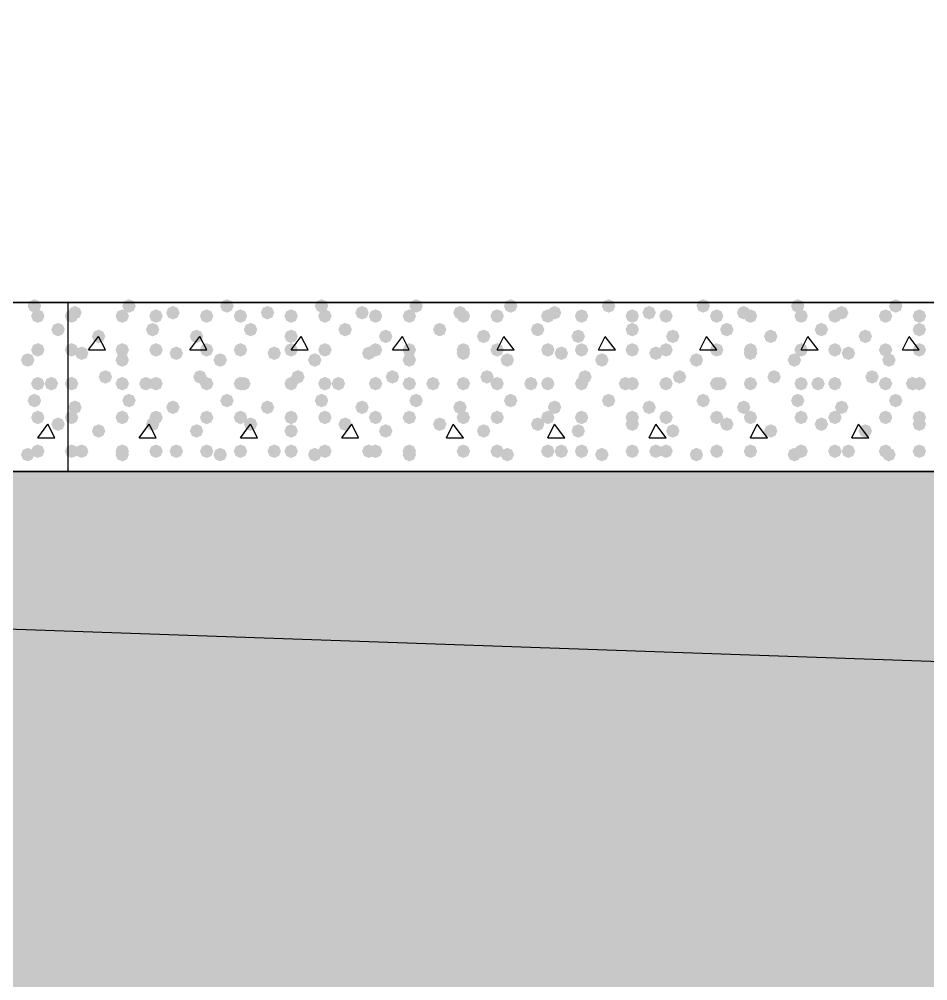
# Model space of a CAD drawing. Header units: millimetres. Extents: x 0 to 420, y 0 to 297.
# Drawn here: x 90.36 to 101.75, y 155.88 to 167.93 of the extents above; entities that cross this region are included whole.
import ezdxf

# ---------------------------------------------------------------- set-up
doc = ezdxf.new("R2010")
doc.units = ezdxf.units.MM
doc.layers.get('0').update_dxf_attribs({"linetype": 'CONTINUOUS'})

msp = doc.modelspace()

# ---------------------------------------------------------------- hatches: boundary and pattern name
at = {"true_color": 0x000007}
for points in [[(90.635667, 164.338), (90.610796, 164.278204), (90.551, 164.253333), (90.491204, 164.278204), (90.466333, 164.338), (90.491204, 164.397796), (90.551, 164.422667), (90.610796, 164.397796)], [(90.678, 164.211), (90.653129, 164.151204), (90.593333, 164.126333), (90.533537, 164.151204), (90.508667, 164.211), (90.533537, 164.270796), (90.593333, 164.295667), (90.653129, 164.270796)], [(90.932, 164.041667), (90.907129, 163.981871), (90.847333, 163.957), (90.787538, 163.981871), (90.762667, 164.041667), (90.787537, 164.101462), (90.847333, 164.126333), (90.907129, 164.101463)], [(90.678, 163.787667), (90.653129, 163.727871), (90.593333, 163.703), (90.533537, 163.727871), (90.508667, 163.787667), (90.533537, 163.847462), (90.593333, 163.872333), (90.653129, 163.847463)], [(90.551, 163.660667), (90.526129, 163.600871), (90.466333, 163.576), (90.406537, 163.600871), (90.381667, 163.660667), (90.406537, 163.720462), (90.466333, 163.745333), (90.526129, 163.720463)], [(90.678, 163.364333), (90.653129, 163.304537), (90.593333, 163.279667), (90.533537, 163.304537), (90.508667, 163.364333), (90.533537, 163.424129), (90.593333, 163.449), (90.653129, 163.424129)], [(90.847333, 163.364333), (90.822463, 163.304537), (90.762667, 163.279667), (90.702871, 163.304537), (90.678, 163.364333), (90.702871, 163.424129), (90.762667, 163.449), (90.822462, 163.424129)], [(90.635667, 163.152667), (90.610796, 163.092871), (90.551, 163.068), (90.491204, 163.092871), (90.466333, 163.152667), (90.491204, 163.212462), (90.551, 163.237333), (90.610796, 163.212463)], [(90.678, 162.941), (90.653129, 162.881204), (90.593333, 162.856333), (90.533537, 162.881204), (90.508667, 162.941), (90.533537, 163.000796), (90.593333, 163.025667), (90.653129, 163.000796)], [(90.932, 162.856333), (90.907129, 162.796537), (90.847333, 162.771667), (90.787538, 162.796537), (90.762667, 162.856333), (90.787537, 162.916129), (90.847333, 162.941), (90.907129, 162.916129)], [(90.551, 162.475333), (90.526129, 162.415537), (90.466333, 162.390667), (90.406537, 162.415537), (90.381667, 162.475333), (90.406537, 162.535129), (90.466333, 162.56), (90.526129, 162.535129)], [(90.678, 162.517667), (90.653129, 162.457871), (90.593333, 162.433), (90.533537, 162.457871), (90.508667, 162.517667), (90.533537, 162.577462), (90.593333, 162.602333), (90.653129, 162.577463)]]:
    msp.add_hatch(color=0, dxfattribs=at).paths.add_polyline_path(points, flags=0)
at = {"true_color": 0x000008}
for points in [[(91.821, 164.338), (91.796129, 164.278204), (91.736333, 164.253333), (91.676537, 164.278204), (91.651667, 164.338), (91.676537, 164.397796), (91.736333, 164.422667), (91.796129, 164.397796)], [(93.048667, 164.338), (93.023796, 164.278204), (92.964, 164.253333), (92.904204, 164.278204), (92.879333, 164.338), (92.904204, 164.397796), (92.964, 164.422667), (93.023796, 164.397796)], [(94.234, 164.338), (94.209129, 164.278204), (94.149333, 164.253333), (94.089538, 164.278204), (94.064667, 164.338), (94.089537, 164.397796), (94.149333, 164.422667), (94.209129, 164.397796)], [(95.419333, 164.338), (95.394462, 164.278204), (95.334667, 164.253333), (95.274871, 164.278204), (95.25, 164.338), (95.274871, 164.397796), (95.334667, 164.422667), (95.394462, 164.397796)], [(96.604667, 164.338), (96.579796, 164.278204), (96.52, 164.253333), (96.460204, 164.278204), (96.435333, 164.338), (96.460204, 164.397796), (96.52, 164.422667), (96.579796, 164.397796)], [(97.832333, 164.338), (97.807463, 164.278204), (97.747667, 164.253333), (97.687871, 164.278204), (97.663, 164.338), (97.687871, 164.397796), (97.747667, 164.422667), (97.807462, 164.397796)], [(99.017667, 164.338), (98.992796, 164.278204), (98.933, 164.253333), (98.873204, 164.278204), (98.848333, 164.338), (98.873204, 164.397796), (98.933, 164.422667), (98.992796, 164.397796)], [(100.203, 164.338), (100.178129, 164.278204), (100.118333, 164.253333), (100.058538, 164.278204), (100.033667, 164.338), (100.058537, 164.397796), (100.118333, 164.422667), (100.178129, 164.397796)], [(101.430667, 164.338), (101.405796, 164.278204), (101.346, 164.253333), (101.286204, 164.278204), (101.261333, 164.338), (101.286204, 164.397796), (101.346, 164.422667), (101.405796, 164.397796)], [(91.101333, 164.211), (91.076462, 164.151204), (91.016667, 164.126333), (90.956871, 164.151204), (90.932, 164.211), (90.956871, 164.270796), (91.016667, 164.295667), (91.076462, 164.270796)], [(91.143667, 164.253333), (91.118796, 164.193537), (91.059, 164.168667), (90.999204, 164.193537), (90.974333, 164.253333), (90.999204, 164.313129), (91.059, 164.338), (91.118796, 164.313129)], [(91.736333, 164.211), (91.711462, 164.151204), (91.651667, 164.126333), (91.591871, 164.151204), (91.567, 164.211), (91.591871, 164.270796), (91.651667, 164.295667), (91.711462, 164.270796)], [(92.159667, 164.211), (92.134796, 164.151204), (92.075, 164.126333), (92.015204, 164.151204), (91.990333, 164.211), (92.015204, 164.270796), (92.075, 164.295667), (92.134796, 164.270796)], [(92.371333, 164.253333), (92.346463, 164.193537), (92.286667, 164.168667), (92.226871, 164.193537), (92.202, 164.253333), (92.226871, 164.313129), (92.286667, 164.338), (92.346462, 164.313129)], [(92.794667, 164.211), (92.769796, 164.151204), (92.71, 164.126333), (92.650204, 164.151204), (92.625333, 164.211), (92.650204, 164.270796), (92.71, 164.295667), (92.769796, 164.270796)], [(93.218, 164.211), (93.193129, 164.151204), (93.133333, 164.126333), (93.073538, 164.151204), (93.048667, 164.211), (93.073537, 164.270796), (93.133333, 164.295667), (93.193129, 164.270796)], [(93.556667, 164.253333), (93.531796, 164.193537), (93.472, 164.168667), (93.412204, 164.193537), (93.387333, 164.253333), (93.412204, 164.313129), (93.472, 164.338), (93.531796, 164.313129)], [(93.853, 164.211), (93.828129, 164.151204), (93.768333, 164.126333), (93.708537, 164.151204), (93.683667, 164.211), (93.708537, 164.270796), (93.768333, 164.295667), (93.828129, 164.270796)], [(94.276333, 164.211), (94.251463, 164.151204), (94.191667, 164.126333), (94.131871, 164.151204), (94.107, 164.211), (94.131871, 164.270796), (94.191667, 164.295667), (94.251462, 164.270796)], [(94.742, 164.253333), (94.717129, 164.193537), (94.657333, 164.168667), (94.597538, 164.193537), (94.572667, 164.253333), (94.597537, 164.313129), (94.657333, 164.338), (94.717129, 164.313129)], [(94.911333, 164.211), (94.886462, 164.151204), (94.826667, 164.126333), (94.766871, 164.151204), (94.742, 164.211), (94.766871, 164.270796), (94.826667, 164.295667), (94.886462, 164.270796)], [(95.334667, 164.211), (95.309796, 164.151204), (95.25, 164.126333), (95.190204, 164.151204), (95.165333, 164.211), (95.190204, 164.270796), (95.25, 164.295667), (95.309796, 164.270796)], [(95.969667, 164.253333), (95.944796, 164.193537), (95.885, 164.168667), (95.825204, 164.193537), (95.800333, 164.253333), (95.825204, 164.313129), (95.885, 164.338), (95.944796, 164.313129)], [(96.012, 164.211), (95.987129, 164.151204), (95.927333, 164.126333), (95.867538, 164.151204), (95.842667, 164.211), (95.867537, 164.270796), (95.927333, 164.295667), (95.987129, 164.270796)], [(96.435333, 164.211), (96.410463, 164.151204), (96.350667, 164.126333), (96.290871, 164.151204), (96.266, 164.211), (96.290871, 164.270796), (96.350667, 164.295667), (96.410462, 164.270796)], [(97.070333, 164.211), (97.045463, 164.151204), (96.985667, 164.126333), (96.925871, 164.151204), (96.901, 164.211), (96.925871, 164.270796), (96.985667, 164.295667), (97.045462, 164.270796)], [(97.155, 164.253333), (97.130129, 164.193537), (97.070333, 164.168667), (97.010538, 164.193537), (96.985667, 164.253333), (97.010537, 164.313129), (97.070333, 164.338), (97.130129, 164.313129)], [(97.493667, 164.211), (97.468796, 164.151204), (97.409, 164.126333), (97.349204, 164.151204), (97.324333, 164.211), (97.349204, 164.270796), (97.409, 164.295667), (97.468796, 164.270796)], [(98.128667, 164.211), (98.103796, 164.151204), (98.044, 164.126333), (97.984204, 164.151204), (97.959333, 164.211), (97.984204, 164.270796), (98.044, 164.295667), (98.103796, 164.270796)], [(98.340333, 164.253333), (98.315463, 164.193537), (98.255667, 164.168667), (98.195871, 164.193537), (98.171, 164.253333), (98.195871, 164.313129), (98.255667, 164.338), (98.315462, 164.313129)], [(98.552, 164.211), (98.527129, 164.151204), (98.467333, 164.126333), (98.407538, 164.151204), (98.382667, 164.211), (98.407537, 164.270796), (98.467333, 164.295667), (98.527129, 164.270796)], [(99.187, 164.211), (99.162129, 164.151204), (99.102333, 164.126333), (99.042538, 164.151204), (99.017667, 164.211), (99.042537, 164.270796), (99.102333, 164.295667), (99.162129, 164.270796)], [(99.525667, 164.253333), (99.500796, 164.193537), (99.441, 164.168667), (99.381204, 164.193537), (99.356333, 164.253333), (99.381204, 164.313129), (99.441, 164.338), (99.500796, 164.313129)], [(99.610333, 164.211), (99.585463, 164.151204), (99.525667, 164.126333), (99.465871, 164.151204), (99.441, 164.211), (99.465871, 164.270796), (99.525667, 164.295667), (99.585462, 164.270796)], [(100.245333, 164.211), (100.220463, 164.151204), (100.160667, 164.126333), (100.100871, 164.151204), (100.076, 164.211), (100.100871, 164.270796), (100.160667, 164.295667), (100.220462, 164.270796)], [(100.668667, 164.211), (100.643796, 164.151204), (100.584, 164.126333), (100.524204, 164.151204), (100.499333, 164.211), (100.524204, 164.270796), (100.584, 164.295667), (100.643796, 164.270796)], [(100.753333, 164.253333), (100.728463, 164.193537), (100.668667, 164.168667), (100.608871, 164.193537), (100.584, 164.253333), (100.608871, 164.313129), (100.668667, 164.338), (100.728462, 164.313129)], [(101.303667, 164.211), (101.278796, 164.151204), (101.219, 164.126333), (101.159204, 164.151204), (101.134333, 164.211), (101.159204, 164.270796), (101.219, 164.295667), (101.278796, 164.270796)], [(101.727, 164.211), (101.702129, 164.151204), (101.642333, 164.126333), (101.582538, 164.151204), (101.557667, 164.211), (101.582537, 164.270796), (101.642333, 164.295667), (101.702129, 164.270796)], [(92.117333, 164.041667), (92.092463, 163.981871), (92.032667, 163.957), (91.972871, 163.981871), (91.948, 164.041667), (91.972871, 164.101462), (92.032667, 164.126333), (92.092462, 164.101463)], [(93.345, 164.041667), (93.320129, 163.981871), (93.260333, 163.957), (93.200538, 163.981871), (93.175667, 164.041667), (93.200537, 164.101462), (93.260333, 164.126333), (93.320129, 164.101463)], [(94.530333, 164.041667), (94.505463, 163.981871), (94.445667, 163.957), (94.385871, 163.981871), (94.361, 164.041667), (94.385871, 164.101462), (94.445667, 164.126333), (94.505462, 164.101463)], [(95.715667, 164.041667), (95.690796, 163.981871), (95.631, 163.957), (95.571204, 163.981871), (95.546333, 164.041667), (95.571204, 164.101462), (95.631, 164.126333), (95.690796, 164.101463)], [(96.943333, 164.041667), (96.918463, 163.981871), (96.858667, 163.957), (96.798871, 163.981871), (96.774, 164.041667), (96.798871, 164.101462), (96.858667, 164.126333), (96.918462, 164.101463)], [(98.128667, 164.041667), (98.103796, 163.981871), (98.044, 163.957), (97.984204, 163.981871), (97.959333, 164.041667), (97.984204, 164.101462), (98.044, 164.126333), (98.103796, 164.101463)], [(99.314, 164.041667), (99.289129, 163.981871), (99.229333, 163.957), (99.169538, 163.981871), (99.144667, 164.041667), (99.169537, 164.101462), (99.229333, 164.126333), (99.289129, 164.101463)], [(100.499333, 164.041667), (100.474462, 163.981871), (100.414667, 163.957), (100.354871, 163.981871), (100.33, 164.041667), (100.354871, 164.101462), (100.414667, 164.126333), (100.474462, 164.101463)], [(101.727, 164.041667), (101.702129, 163.981871), (101.642333, 163.957), (101.582538, 163.981871), (101.557667, 164.041667), (101.582537, 164.101462), (101.642333, 164.126333), (101.702129, 164.101463)], [(91.44, 163.957), (91.415129, 163.897204), (91.355333, 163.872333), (91.295538, 163.897204), (91.270667, 163.957), (91.295537, 164.016796), (91.355333, 164.041667), (91.415129, 164.016796)], [(92.667667, 163.957), (92.642796, 163.897204), (92.583, 163.872333), (92.523204, 163.897204), (92.498333, 163.957), (92.523204, 164.016796), (92.583, 164.041667), (92.642796, 164.016796)], [(93.853, 163.957), (93.828129, 163.897204), (93.768333, 163.872333), (93.708537, 163.897204), (93.683667, 163.957), (93.708537, 164.016796), (93.768333, 164.041667), (93.828129, 164.016796)], [(95.038333, 163.957), (95.013463, 163.897204), (94.953667, 163.872333), (94.893871, 163.897204), (94.869, 163.957), (94.893871, 164.016796), (94.953667, 164.041667), (95.013462, 164.016796)], [(96.266, 163.957), (96.241129, 163.897204), (96.181333, 163.872333), (96.121537, 163.897204), (96.096667, 163.957), (96.121537, 164.016796), (96.181333, 164.041667), (96.241129, 164.016796)], [(97.451333, 163.957), (97.426463, 163.897204), (97.366667, 163.872333), (97.306871, 163.897204), (97.282, 163.957), (97.306871, 164.016796), (97.366667, 164.041667), (97.426462, 164.016796)], [(98.636667, 163.957), (98.611796, 163.897204), (98.552, 163.872333), (98.492204, 163.897204), (98.467333, 163.957), (98.492204, 164.016796), (98.552, 164.041667), (98.611796, 164.016796)], [(99.864333, 163.957), (99.839462, 163.897204), (99.779667, 163.872333), (99.719871, 163.897204), (99.695, 163.957), (99.719871, 164.016796), (99.779667, 164.041667), (99.839462, 164.016796)], [(101.049667, 163.957), (101.024796, 163.897204), (100.965, 163.872333), (100.905204, 163.897204), (100.880333, 163.957), (100.905204, 164.016796), (100.965, 164.041667), (101.024796, 164.016796)], [(91.101333, 163.787667), (91.076462, 163.727871), (91.016667, 163.703), (90.956871, 163.727871), (90.932, 163.787667), (90.956871, 163.847462), (91.016667, 163.872333), (91.076462, 163.847463)], [(91.736333, 163.787667), (91.711462, 163.727871), (91.651667, 163.703), (91.591871, 163.727871), (91.567, 163.787667), (91.591871, 163.847462), (91.651667, 163.872333), (91.711462, 163.847463)], [(92.159667, 163.787667), (92.134796, 163.727871), (92.075, 163.703), (92.015204, 163.727871), (91.990333, 163.787667), (92.015204, 163.847462), (92.075, 163.872333), (92.134796, 163.847463)], [(92.794667, 163.787667), (92.769796, 163.727871), (92.71, 163.703), (92.650204, 163.727871), (92.625333, 163.787667), (92.650204, 163.847462), (92.71, 163.872333), (92.769796, 163.847463)], [(93.218, 163.787667), (93.193129, 163.727871), (93.133333, 163.703), (93.073538, 163.727871), (93.048667, 163.787667), (93.073537, 163.847462), (93.133333, 163.872333), (93.193129, 163.847463)], [(93.853, 163.787667), (93.828129, 163.727871), (93.768333, 163.703), (93.708537, 163.727871), (93.683667, 163.787667), (93.708537, 163.847462), (93.768333, 163.872333), (93.828129, 163.847463)], [(94.276333, 163.787667), (94.251463, 163.727871), (94.191667, 163.703), (94.131871, 163.727871), (94.107, 163.787667), (94.131871, 163.847462), (94.191667, 163.872333), (94.251462, 163.847463)], [(94.911333, 163.787667), (94.886462, 163.727871), (94.826667, 163.703), (94.766871, 163.727871), (94.742, 163.787667), (94.766871, 163.847462), (94.826667, 163.872333), (94.886462, 163.847463)], [(95.334667, 163.787667), (95.309796, 163.727871), (95.25, 163.703), (95.190204, 163.727871), (95.165333, 163.787667), (95.190204, 163.847462), (95.25, 163.872333), (95.309796, 163.847463)], [(96.012, 163.787667), (95.987129, 163.727871), (95.927333, 163.703), (95.867538, 163.727871), (95.842667, 163.787667), (95.867537, 163.847462), (95.927333, 163.872333), (95.987129, 163.847463)], [(96.435333, 163.787667), (96.410463, 163.727871), (96.350667, 163.703), (96.290871, 163.727871), (96.266, 163.787667), (96.290871, 163.847462), (96.350667, 163.872333), (96.410462, 163.847463)], [(97.070333, 163.787667), (97.045463, 163.727871), (96.985667, 163.703), (96.925871, 163.727871), (96.901, 163.787667), (96.925871, 163.847462), (96.985667, 163.872333), (97.045462, 163.847463)], [(97.493667, 163.787667), (97.468796, 163.727871), (97.409, 163.703), (97.349204, 163.727871), (97.324333, 163.787667), (97.349204, 163.847462), (97.409, 163.872333), (97.468796, 163.847463)], [(98.128667, 163.787667), (98.103796, 163.727871), (98.044, 163.703), (97.984204, 163.727871), (97.959333, 163.787667), (97.984204, 163.847462), (98.044, 163.872333), (98.103796, 163.847463)], [(98.552, 163.787667), (98.527129, 163.727871), (98.467333, 163.703), (98.407538, 163.727871), (98.382667, 163.787667), (98.407537, 163.847462), (98.467333, 163.872333), (98.527129, 163.847463)], [(99.187, 163.787667), (99.162129, 163.727871), (99.102333, 163.703), (99.042538, 163.727871), (99.017667, 163.787667), (99.042537, 163.847462), (99.102333, 163.872333), (99.162129, 163.847463)], [(99.610333, 163.787667), (99.585463, 163.727871), (99.525667, 163.703), (99.465871, 163.727871), (99.441, 163.787667), (99.465871, 163.847462), (99.525667, 163.872333), (99.585462, 163.847463)], [(100.245333, 163.787667), (100.220463, 163.727871), (100.160667, 163.703), (100.100871, 163.727871), (100.076, 163.787667), (100.100871, 163.847462), (100.160667, 163.872333), (100.220462, 163.847463)], [(100.668667, 163.787667), (100.643796, 163.727871), (100.584, 163.703), (100.524204, 163.727871), (100.499333, 163.787667), (100.524204, 163.847462), (100.584, 163.872333), (100.643796, 163.847463)], [(101.303667, 163.787667), (101.278796, 163.727871), (101.219, 163.703), (101.159204, 163.727871), (101.134333, 163.787667), (101.159204, 163.847462), (101.219, 163.872333), (101.278796, 163.847463)], [(101.727, 163.787667), (101.702129, 163.727871), (101.642333, 163.703), (101.582538, 163.727871), (101.557667, 163.787667), (101.582537, 163.847462), (101.642333, 163.872333), (101.702129, 163.847463)], [(91.228333, 163.745333), (91.203463, 163.685537), (91.143667, 163.660667), (91.083871, 163.685537), (91.059, 163.745333), (91.083871, 163.805129), (91.143667, 163.83), (91.203462, 163.805129)], [(92.413667, 163.745333), (92.388796, 163.685537), (92.329, 163.660667), (92.269204, 163.685537), (92.244333, 163.745333), (92.269204, 163.805129), (92.329, 163.83), (92.388796, 163.805129)], [(93.641333, 163.745333), (93.616462, 163.685537), (93.556667, 163.660667), (93.496871, 163.685537), (93.472, 163.745333), (93.496871, 163.805129), (93.556667, 163.83), (93.616462, 163.805129)], [(94.826667, 163.745333), (94.801796, 163.685537), (94.742, 163.660667), (94.682204, 163.685537), (94.657333, 163.745333), (94.682204, 163.805129), (94.742, 163.83), (94.801796, 163.805129)], [(96.012, 163.745333), (95.987129, 163.685537), (95.927333, 163.660667), (95.867538, 163.685537), (95.842667, 163.745333), (95.867537, 163.805129), (95.927333, 163.83), (95.987129, 163.805129)], [(97.239667, 163.745333), (97.214796, 163.685537), (97.155, 163.660667), (97.095204, 163.685537), (97.070333, 163.745333), (97.095204, 163.805129), (97.155, 163.83), (97.214796, 163.805129)], [(98.425, 163.745333), (98.400129, 163.685537), (98.340333, 163.660667), (98.280538, 163.685537), (98.255667, 163.745333), (98.280537, 163.805129), (98.340333, 163.83), (98.400129, 163.805129)], [(99.610333, 163.745333), (99.585463, 163.685537), (99.525667, 163.660667), (99.465871, 163.685537), (99.441, 163.745333), (99.465871, 163.805129), (99.525667, 163.83), (99.585462, 163.805129)], [(100.838, 163.745333), (100.813129, 163.685537), (100.753333, 163.660667), (100.693537, 163.685537), (100.668667, 163.745333), (100.693537, 163.805129), (100.753333, 163.83), (100.813129, 163.805129)], [(91.736333, 163.660667), (91.711462, 163.600871), (91.651667, 163.576), (91.591871, 163.600871), (91.567, 163.660667), (91.591871, 163.720462), (91.651667, 163.745333), (91.711462, 163.720463)], [(92.964, 163.660667), (92.939129, 163.600871), (92.879333, 163.576), (92.819538, 163.600871), (92.794667, 163.660667), (92.819537, 163.720462), (92.879333, 163.745333), (92.939129, 163.720463)], [(94.149333, 163.660667), (94.124462, 163.600871), (94.064667, 163.576), (94.004871, 163.600871), (93.98, 163.660667), (94.004871, 163.720462), (94.064667, 163.745333), (94.124462, 163.720463)], [(95.334667, 163.660667), (95.309796, 163.600871), (95.25, 163.576), (95.190204, 163.600871), (95.165333, 163.660667), (95.190204, 163.720462), (95.25, 163.745333), (95.309796, 163.720463)], [(96.562333, 163.660667), (96.537463, 163.600871), (96.477667, 163.576), (96.417871, 163.600871), (96.393, 163.660667), (96.417871, 163.720462), (96.477667, 163.745333), (96.537462, 163.720463)], [(97.747667, 163.660667), (97.722796, 163.600871), (97.663, 163.576), (97.603204, 163.600871), (97.578333, 163.660667), (97.603204, 163.720462), (97.663, 163.745333), (97.722796, 163.720463)], [(98.933, 163.660667), (98.908129, 163.600871), (98.848333, 163.576), (98.788537, 163.600871), (98.763667, 163.660667), (98.788537, 163.720462), (98.848333, 163.745333), (98.908129, 163.720463)], [(100.160667, 163.660667), (100.135796, 163.600871), (100.076, 163.576), (100.016204, 163.600871), (99.991333, 163.660667), (100.016204, 163.720462), (100.076, 163.745333), (100.135796, 163.720463)], [(101.346, 163.660667), (101.321129, 163.600871), (101.261333, 163.576), (101.201537, 163.600871), (101.176667, 163.660667), (101.201537, 163.720462), (101.261333, 163.745333), (101.321129, 163.720463)], [(91.524667, 163.449), (91.499796, 163.389204), (91.44, 163.364333), (91.380204, 163.389204), (91.355333, 163.449), (91.380204, 163.508796), (91.44, 163.533667), (91.499796, 163.508796)], [(92.71, 163.449), (92.685129, 163.389204), (92.625333, 163.364333), (92.565538, 163.389204), (92.540667, 163.449), (92.565537, 163.508796), (92.625333, 163.533667), (92.685129, 163.508796)], [(93.937667, 163.449), (93.912796, 163.389204), (93.853, 163.364333), (93.793204, 163.389204), (93.768333, 163.449), (93.793204, 163.508796), (93.853, 163.533667), (93.912796, 163.508796)], [(95.123, 163.449), (95.098129, 163.389204), (95.038333, 163.364333), (94.978537, 163.389204), (94.953667, 163.449), (94.978537, 163.508796), (95.038333, 163.533667), (95.098129, 163.508796)], [(96.308333, 163.449), (96.283463, 163.389204), (96.223667, 163.364333), (96.163871, 163.389204), (96.139, 163.449), (96.163871, 163.508796), (96.223667, 163.533667), (96.283462, 163.508796)], [(97.536, 163.449), (97.511129, 163.389204), (97.451333, 163.364333), (97.391537, 163.389204), (97.366667, 163.449), (97.391537, 163.508796), (97.451333, 163.533667), (97.511129, 163.508796)], [(98.721333, 163.449), (98.696462, 163.389204), (98.636667, 163.364333), (98.576871, 163.389204), (98.552, 163.449), (98.576871, 163.508796), (98.636667, 163.533667), (98.696462, 163.508796)], [(99.906667, 163.449), (99.881796, 163.389204), (99.822, 163.364333), (99.762204, 163.389204), (99.737333, 163.449), (99.762204, 163.508796), (99.822, 163.533667), (99.881796, 163.508796)], [(101.134333, 163.449), (101.109462, 163.389204), (101.049667, 163.364333), (100.989871, 163.389204), (100.965, 163.449), (100.989871, 163.508796), (101.049667, 163.533667), (101.109462, 163.508796)], [(91.101333, 163.364333), (91.076462, 163.304537), (91.016667, 163.279667), (90.956871, 163.304537), (90.932, 163.364333), (90.956871, 163.424129), (91.016667, 163.449), (91.076462, 163.424129)], [(91.736333, 163.364333), (91.711462, 163.304537), (91.651667, 163.279667), (91.591871, 163.304537), (91.567, 163.364333), (91.591871, 163.424129), (91.651667, 163.449), (91.711462, 163.424129)], [(92.032667, 163.364333), (92.007796, 163.304537), (91.948, 163.279667), (91.888204, 163.304537), (91.863333, 163.364333), (91.888204, 163.424129), (91.948, 163.449), (92.007796, 163.424129)], [(92.159667, 163.364333), (92.134796, 163.304537), (92.075, 163.279667), (92.015204, 163.304537), (91.990333, 163.364333), (92.015204, 163.424129), (92.075, 163.449), (92.134796, 163.424129)], [(92.794667, 163.364333), (92.769796, 163.304537), (92.71, 163.279667), (92.650204, 163.304537), (92.625333, 163.364333), (92.650204, 163.424129), (92.71, 163.449), (92.769796, 163.424129)], [(93.218, 163.364333), (93.193129, 163.304537), (93.133333, 163.279667), (93.073538, 163.304537), (93.048667, 163.364333), (93.073537, 163.424129), (93.133333, 163.449), (93.193129, 163.424129)], [(93.260333, 163.364333), (93.235463, 163.304537), (93.175667, 163.279667), (93.115871, 163.304537), (93.091, 163.364333), (93.115871, 163.424129), (93.175667, 163.449), (93.235462, 163.424129)], [(93.853, 163.364333), (93.828129, 163.304537), (93.768333, 163.279667), (93.708537, 163.304537), (93.683667, 163.364333), (93.708537, 163.424129), (93.768333, 163.449), (93.828129, 163.424129)], [(94.276333, 163.364333), (94.251463, 163.304537), (94.191667, 163.279667), (94.131871, 163.304537), (94.107, 163.364333), (94.131871, 163.424129), (94.191667, 163.449), (94.251462, 163.424129)], [(94.445667, 163.364333), (94.420796, 163.304537), (94.361, 163.279667), (94.301204, 163.304537), (94.276333, 163.364333), (94.301204, 163.424129), (94.361, 163.449), (94.420796, 163.424129)], [(94.911333, 163.364333), (94.886462, 163.304537), (94.826667, 163.279667), (94.766871, 163.304537), (94.742, 163.364333), (94.766871, 163.424129), (94.826667, 163.449), (94.886462, 163.424129)], [(95.334667, 163.364333), (95.309796, 163.304537), (95.25, 163.279667), (95.190204, 163.304537), (95.165333, 163.364333), (95.190204, 163.424129), (95.25, 163.449), (95.309796, 163.424129)], [(95.631, 163.364333), (95.606129, 163.304537), (95.546333, 163.279667), (95.486537, 163.304537), (95.461667, 163.364333), (95.486537, 163.424129), (95.546333, 163.449), (95.606129, 163.424129)], [(96.012, 163.364333), (95.987129, 163.304537), (95.927333, 163.279667), (95.867538, 163.304537), (95.842667, 163.364333), (95.867537, 163.424129), (95.927333, 163.449), (95.987129, 163.424129)], [(96.435333, 163.364333), (96.410463, 163.304537), (96.350667, 163.279667), (96.290871, 163.304537), (96.266, 163.364333), (96.290871, 163.424129), (96.350667, 163.449), (96.410462, 163.424129)], [(96.858667, 163.364333), (96.833796, 163.304537), (96.774, 163.279667), (96.714204, 163.304537), (96.689333, 163.364333), (96.714204, 163.424129), (96.774, 163.449), (96.833796, 163.424129)], [(97.070333, 163.364333), (97.045463, 163.304537), (96.985667, 163.279667), (96.925871, 163.304537), (96.901, 163.364333), (96.925871, 163.424129), (96.985667, 163.449), (97.045462, 163.424129)], [(97.493667, 163.364333), (97.468796, 163.304537), (97.409, 163.279667), (97.349204, 163.304537), (97.324333, 163.364333), (97.349204, 163.424129), (97.409, 163.449), (97.468796, 163.424129)], [(98.044, 163.364333), (98.019129, 163.304537), (97.959333, 163.279667), (97.899538, 163.304537), (97.874667, 163.364333), (97.899537, 163.424129), (97.959333, 163.449), (98.019129, 163.424129)], [(98.128667, 163.364333), (98.103796, 163.304537), (98.044, 163.279667), (97.984204, 163.304537), (97.959333, 163.364333), (97.984204, 163.424129), (98.044, 163.449), (98.103796, 163.424129)], [(98.552, 163.364333), (98.527129, 163.304537), (98.467333, 163.279667), (98.407538, 163.304537), (98.382667, 163.364333), (98.407537, 163.424129), (98.467333, 163.449), (98.527129, 163.424129)], [(99.187, 163.364333), (99.162129, 163.304537), (99.102333, 163.279667), (99.042538, 163.304537), (99.017667, 163.364333), (99.042537, 163.424129), (99.102333, 163.449), (99.162129, 163.424129)], [(99.229333, 163.364333), (99.204462, 163.304537), (99.144667, 163.279667), (99.084871, 163.304537), (99.06, 163.364333), (99.084871, 163.424129), (99.144667, 163.449), (99.204462, 163.424129)], [(99.610333, 163.364333), (99.585463, 163.304537), (99.525667, 163.279667), (99.465871, 163.304537), (99.441, 163.364333), (99.465871, 163.424129), (99.525667, 163.449), (99.585462, 163.424129)], [(100.245333, 163.364333), (100.220463, 163.304537), (100.160667, 163.279667), (100.100871, 163.304537), (100.076, 163.364333), (100.100871, 163.424129), (100.160667, 163.449), (100.220462, 163.424129)], [(100.457, 163.364333), (100.432129, 163.304537), (100.372333, 163.279667), (100.312538, 163.304537), (100.287667, 163.364333), (100.312537, 163.424129), (100.372333, 163.449), (100.432129, 163.424129)], [(100.668667, 163.364333), (100.643796, 163.304537), (100.584, 163.279667), (100.524204, 163.304537), (100.499333, 163.364333), (100.524204, 163.424129), (100.584, 163.449), (100.643796, 163.424129)], [(101.303667, 163.364333), (101.278796, 163.304537), (101.219, 163.279667), (101.159204, 163.304537), (101.134333, 163.364333), (101.159204, 163.424129), (101.219, 163.449), (101.278796, 163.424129)], [(101.642333, 163.364333), (101.617463, 163.304537), (101.557667, 163.279667), (101.497871, 163.304537), (101.473, 163.364333), (101.497871, 163.424129), (101.557667, 163.449), (101.617462, 163.424129)], [(101.727, 163.364333), (101.702129, 163.304537), (101.642333, 163.279667), (101.582538, 163.304537), (101.557667, 163.364333), (101.582537, 163.424129), (101.642333, 163.449), (101.702129, 163.424129)], [(91.143667, 163.068), (91.118796, 163.008204), (91.059, 162.983333), (90.999204, 163.008204), (90.974333, 163.068), (90.999204, 163.127796), (91.059, 163.152667), (91.118796, 163.127796)], [(91.821, 163.152667), (91.796129, 163.092871), (91.736333, 163.068), (91.676537, 163.092871), (91.651667, 163.152667), (91.676537, 163.212462), (91.736333, 163.237333), (91.796129, 163.212463)], [(92.371333, 163.068), (92.346463, 163.008204), (92.286667, 162.983333), (92.226871, 163.008204), (92.202, 163.068), (92.226871, 163.127796), (92.286667, 163.152667), (92.346462, 163.127796)], [(93.048667, 163.152667), (93.023796, 163.092871), (92.964, 163.068), (92.904204, 163.092871), (92.879333, 163.152667), (92.904204, 163.212462), (92.964, 163.237333), (93.023796, 163.212463)], [(93.556667, 163.068), (93.531796, 163.008204), (93.472, 162.983333), (93.412204, 163.008204), (93.387333, 163.068), (93.412204, 163.127796), (93.472, 163.152667), (93.531796, 163.127796)], [(94.234, 163.152667), (94.209129, 163.092871), (94.149333, 163.068), (94.089538, 163.092871), (94.064667, 163.152667), (94.089537, 163.212462), (94.149333, 163.237333), (94.209129, 163.212463)], [(94.742, 163.068), (94.717129, 163.008204), (94.657333, 162.983333), (94.597538, 163.008204), (94.572667, 163.068), (94.597537, 163.127796), (94.657333, 163.152667), (94.717129, 163.127796)], [(95.419333, 163.152667), (95.394462, 163.092871), (95.334667, 163.068), (95.274871, 163.092871), (95.25, 163.152667), (95.274871, 163.212462), (95.334667, 163.237333), (95.394462, 163.212463)], [(95.969667, 163.068), (95.944796, 163.008204), (95.885, 162.983333), (95.825204, 163.008204), (95.800333, 163.068), (95.825204, 163.127796), (95.885, 163.152667), (95.944796, 163.127796)], [(96.604667, 163.152667), (96.579796, 163.092871), (96.52, 163.068), (96.460204, 163.092871), (96.435333, 163.152667), (96.460204, 163.212462), (96.52, 163.237333), (96.579796, 163.212463)], [(97.155, 163.068), (97.130129, 163.008204), (97.070333, 162.983333), (97.010538, 163.008204), (96.985667, 163.068), (97.010537, 163.127796), (97.070333, 163.152667), (97.130129, 163.127796)], [(97.832333, 163.152667), (97.807463, 163.092871), (97.747667, 163.068), (97.687871, 163.092871), (97.663, 163.152667), (97.687871, 163.212462), (97.747667, 163.237333), (97.807462, 163.212463)], [(98.340333, 163.068), (98.315463, 163.008204), (98.255667, 162.983333), (98.195871, 163.008204), (98.171, 163.068), (98.195871, 163.127796), (98.255667, 163.152667), (98.315462, 163.127796)], [(99.017667, 163.152667), (98.992796, 163.092871), (98.933, 163.068), (98.873204, 163.092871), (98.848333, 163.152667), (98.873204, 163.212462), (98.933, 163.237333), (98.992796, 163.212463)], [(99.525667, 163.068), (99.500796, 163.008204), (99.441, 162.983333), (99.381204, 163.008204), (99.356333, 163.068), (99.381204, 163.127796), (99.441, 163.152667), (99.500796, 163.127796)], [(100.203, 163.152667), (100.178129, 163.092871), (100.118333, 163.068), (100.058538, 163.092871), (100.033667, 163.152667), (100.058537, 163.212462), (100.118333, 163.237333), (100.178129, 163.212463)], [(100.753333, 163.068), (100.728463, 163.008204), (100.668667, 162.983333), (100.608871, 163.008204), (100.584, 163.068), (100.608871, 163.127796), (100.668667, 163.152667), (100.728462, 163.127796)], [(101.430667, 163.152667), (101.405796, 163.092871), (101.346, 163.068), (101.286204, 163.092871), (101.261333, 163.152667), (101.286204, 163.212462), (101.346, 163.237333), (101.405796, 163.212463)], [(91.101333, 162.941), (91.076462, 162.881204), (91.016667, 162.856333), (90.956871, 162.881204), (90.932, 162.941), (90.956871, 163.000796), (91.016667, 163.025667), (91.076462, 163.000796)], [(91.736333, 162.941), (91.711462, 162.881204), (91.651667, 162.856333), (91.591871, 162.881204), (91.567, 162.941), (91.591871, 163.000796), (91.651667, 163.025667), (91.711462, 163.000796)], [(92.159667, 162.941), (92.134796, 162.881204), (92.075, 162.856333), (92.015204, 162.881204), (91.990333, 162.941), (92.015204, 163.000796), (92.075, 163.025667), (92.134796, 163.000796)], [(92.794667, 162.941), (92.769796, 162.881204), (92.71, 162.856333), (92.650204, 162.881204), (92.625333, 162.941), (92.650204, 163.000796), (92.71, 163.025667), (92.769796, 163.000796)], [(93.218, 162.941), (93.193129, 162.881204), (93.133333, 162.856333), (93.073538, 162.881204), (93.048667, 162.941), (93.073537, 163.000796), (93.133333, 163.025667), (93.193129, 163.000796)], [(93.853, 162.941), (93.828129, 162.881204), (93.768333, 162.856333), (93.708537, 162.881204), (93.683667, 162.941), (93.708537, 163.000796), (93.768333, 163.025667), (93.828129, 163.000796)], [(94.276333, 162.941), (94.251463, 162.881204), (94.191667, 162.856333), (94.131871, 162.881204), (94.107, 162.941), (94.131871, 163.000796), (94.191667, 163.025667), (94.251462, 163.000796)], [(94.911333, 162.941), (94.886462, 162.881204), (94.826667, 162.856333), (94.766871, 162.881204), (94.742, 162.941), (94.766871, 163.000796), (94.826667, 163.025667), (94.886462, 163.000796)], [(95.334667, 162.941), (95.309796, 162.881204), (95.25, 162.856333), (95.190204, 162.881204), (95.165333, 162.941), (95.190204, 163.000796), (95.25, 163.025667), (95.309796, 163.000796)], [(96.012, 162.941), (95.987129, 162.881204), (95.927333, 162.856333), (95.867538, 162.881204), (95.842667, 162.941), (95.867537, 163.000796), (95.927333, 163.025667), (95.987129, 163.000796)], [(96.435333, 162.941), (96.410463, 162.881204), (96.350667, 162.856333), (96.290871, 162.881204), (96.266, 162.941), (96.290871, 163.000796), (96.350667, 163.025667), (96.410462, 163.000796)], [(97.070333, 162.941), (97.045463, 162.881204), (96.985667, 162.856333), (96.925871, 162.881204), (96.901, 162.941), (96.925871, 163.000796), (96.985667, 163.025667), (97.045462, 163.000796)], [(97.493667, 162.941), (97.468796, 162.881204), (97.409, 162.856333), (97.349204, 162.881204), (97.324333, 162.941), (97.349204, 163.000796), (97.409, 163.025667), (97.468796, 163.000796)], [(98.128667, 162.941), (98.103796, 162.881204), (98.044, 162.856333), (97.984204, 162.881204), (97.959333, 162.941), (97.984204, 163.000796), (98.044, 163.025667), (98.103796, 163.000796)], [(98.552, 162.941), (98.527129, 162.881204), (98.467333, 162.856333), (98.407538, 162.881204), (98.382667, 162.941), (98.407537, 163.000796), (98.467333, 163.025667), (98.527129, 163.000796)], [(99.187, 162.941), (99.162129, 162.881204), (99.102333, 162.856333), (99.042538, 162.881204), (99.017667, 162.941), (99.042537, 163.000796), (99.102333, 163.025667), (99.162129, 163.000796)], [(99.610333, 162.941), (99.585463, 162.881204), (99.525667, 162.856333), (99.465871, 162.881204), (99.441, 162.941), (99.465871, 163.000796), (99.525667, 163.025667), (99.585462, 163.000796)], [(100.245333, 162.941), (100.220463, 162.881204), (100.160667, 162.856333), (100.100871, 162.881204), (100.076, 162.941), (100.100871, 163.000796), (100.160667, 163.025667), (100.220462, 163.000796)], [(100.668667, 162.941), (100.643796, 162.881204), (100.584, 162.856333), (100.524204, 162.881204), (100.499333, 162.941), (100.524204, 163.000796), (100.584, 163.025667), (100.643796, 163.000796)], [(101.303667, 162.941), (101.278796, 162.881204), (101.219, 162.856333), (101.159204, 162.881204), (101.134333, 162.941), (101.159204, 163.000796), (101.219, 163.025667), (101.278796, 163.000796)], [(101.727, 162.941), (101.702129, 162.881204), (101.642333, 162.856333), (101.582538, 162.881204), (101.557667, 162.941), (101.582537, 163.000796), (101.642333, 163.025667), (101.702129, 163.000796)], [(92.117333, 162.856333), (92.092463, 162.796537), (92.032667, 162.771667), (91.972871, 162.796537), (91.948, 162.856333), (91.972871, 162.916129), (92.032667, 162.941), (92.092462, 162.916129)], [(93.345, 162.856333), (93.320129, 162.796537), (93.260333, 162.771667), (93.200538, 162.796537), (93.175667, 162.856333), (93.200537, 162.916129), (93.260333, 162.941), (93.320129, 162.916129)], [(94.530333, 162.856333), (94.505463, 162.796537), (94.445667, 162.771667), (94.385871, 162.796537), (94.361, 162.856333), (94.385871, 162.916129), (94.445667, 162.941), (94.505462, 162.916129)], [(95.715667, 162.856333), (95.690796, 162.796537), (95.631, 162.771667), (95.571204, 162.796537), (95.546333, 162.856333), (95.571204, 162.916129), (95.631, 162.941), (95.690796, 162.916129)], [(96.943333, 162.856333), (96.918463, 162.796537), (96.858667, 162.771667), (96.798871, 162.796537), (96.774, 162.856333), (96.798871, 162.916129), (96.858667, 162.941), (96.918462, 162.916129)], [(98.128667, 162.856333), (98.103796, 162.796537), (98.044, 162.771667), (97.984204, 162.796537), (97.959333, 162.856333), (97.984204, 162.916129), (98.044, 162.941), (98.103796, 162.916129)], [(99.314, 162.856333), (99.289129, 162.796537), (99.229333, 162.771667), (99.169538, 162.796537), (99.144667, 162.856333), (99.169537, 162.916129), (99.229333, 162.941), (99.289129, 162.916129)], [(100.499333, 162.856333), (100.474462, 162.796537), (100.414667, 162.771667), (100.354871, 162.796537), (100.33, 162.856333), (100.354871, 162.916129), (100.414667, 162.941), (100.474462, 162.916129)], [(101.727, 162.856333), (101.702129, 162.796537), (101.642333, 162.771667), (101.582538, 162.796537), (101.557667, 162.856333), (101.582537, 162.916129), (101.642333, 162.941), (101.702129, 162.916129)], [(91.44, 162.771667), (91.415129, 162.711871), (91.355333, 162.687), (91.295538, 162.711871), (91.270667, 162.771667), (91.295537, 162.831462), (91.355333, 162.856333), (91.415129, 162.831463)], [(92.667667, 162.771667), (92.642796, 162.711871), (92.583, 162.687), (92.523204, 162.711871), (92.498333, 162.771667), (92.523204, 162.831462), (92.583, 162.856333), (92.642796, 162.831463)], [(93.853, 162.771667), (93.828129, 162.711871), (93.768333, 162.687), (93.708537, 162.711871), (93.683667, 162.771667), (93.708537, 162.831462), (93.768333, 162.856333), (93.828129, 162.831463)], [(95.038333, 162.771667), (95.013463, 162.711871), (94.953667, 162.687), (94.893871, 162.711871), (94.869, 162.771667), (94.893871, 162.831462), (94.953667, 162.856333), (95.013462, 162.831463)], [(96.266, 162.771667), (96.241129, 162.711871), (96.181333, 162.687), (96.121537, 162.711871), (96.096667, 162.771667), (96.121537, 162.831462), (96.181333, 162.856333), (96.241129, 162.831463)], [(97.451333, 162.771667), (97.426463, 162.711871), (97.366667, 162.687), (97.306871, 162.711871), (97.282, 162.771667), (97.306871, 162.831462), (97.366667, 162.856333), (97.426462, 162.831463)], [(98.636667, 162.771667), (98.611796, 162.711871), (98.552, 162.687), (98.492204, 162.711871), (98.467333, 162.771667), (98.492204, 162.831462), (98.552, 162.856333), (98.611796, 162.831463)], [(99.864333, 162.771667), (99.839462, 162.711871), (99.779667, 162.687), (99.719871, 162.711871), (99.695, 162.771667), (99.719871, 162.831462), (99.779667, 162.856333), (99.839462, 162.831463)], [(101.049667, 162.771667), (101.024796, 162.711871), (100.965, 162.687), (100.905204, 162.711871), (100.880333, 162.771667), (100.905204, 162.831462), (100.965, 162.856333), (101.024796, 162.831463)], [(91.101333, 162.517667), (91.076462, 162.457871), (91.016667, 162.433), (90.956871, 162.457871), (90.932, 162.517667), (90.956871, 162.577462), (91.016667, 162.602333), (91.076462, 162.577463)], [(91.228333, 162.517667), (91.203463, 162.457871), (91.143667, 162.433), (91.083871, 162.457871), (91.059, 162.517667), (91.083871, 162.577462), (91.143667, 162.602333), (91.203462, 162.577463)], [(91.736333, 162.517667), (91.711462, 162.457871), (91.651667, 162.433), (91.591871, 162.457871), (91.567, 162.517667), (91.591871, 162.577462), (91.651667, 162.602333), (91.711462, 162.577463)], [(91.736333, 162.475333), (91.711462, 162.415537), (91.651667, 162.390667), (91.591871, 162.415537), (91.567, 162.475333), (91.591871, 162.535129), (91.651667, 162.56), (91.711462, 162.535129)], [(92.159667, 162.517667), (92.134796, 162.457871), (92.075, 162.433), (92.015204, 162.457871), (91.990333, 162.517667), (92.015204, 162.577462), (92.075, 162.602333), (92.134796, 162.577463)], [(92.413667, 162.517667), (92.388796, 162.457871), (92.329, 162.433), (92.269204, 162.457871), (92.244333, 162.517667), (92.269204, 162.577462), (92.329, 162.602333), (92.388796, 162.577463)], [(92.794667, 162.517667), (92.769796, 162.457871), (92.71, 162.433), (92.650204, 162.457871), (92.625333, 162.517667), (92.650204, 162.577462), (92.71, 162.602333), (92.769796, 162.577463)], [(92.964, 162.475333), (92.939129, 162.415537), (92.879333, 162.390667), (92.819538, 162.415537), (92.794667, 162.475333), (92.819537, 162.535129), (92.879333, 162.56), (92.939129, 162.535129)], [(93.218, 162.517667), (93.193129, 162.457871), (93.133333, 162.433), (93.073538, 162.457871), (93.048667, 162.517667), (93.073537, 162.577462), (93.133333, 162.602333), (93.193129, 162.577463)], [(93.641333, 162.517667), (93.616462, 162.457871), (93.556667, 162.433), (93.496871, 162.457871), (93.472, 162.517667), (93.496871, 162.577462), (93.556667, 162.602333), (93.616462, 162.577463)], [(93.853, 162.517667), (93.828129, 162.457871), (93.768333, 162.433), (93.708537, 162.457871), (93.683667, 162.517667), (93.708537, 162.577462), (93.768333, 162.602333), (93.828129, 162.577463)], [(94.149333, 162.475333), (94.124462, 162.415537), (94.064667, 162.390667), (94.004871, 162.415537), (93.98, 162.475333), (94.004871, 162.535129), (94.064667, 162.56), (94.124462, 162.535129)], [(94.276333, 162.517667), (94.251463, 162.457871), (94.191667, 162.433), (94.131871, 162.457871), (94.107, 162.517667), (94.131871, 162.577462), (94.191667, 162.602333), (94.251462, 162.577463)], [(94.826667, 162.517667), (94.801796, 162.457871), (94.742, 162.433), (94.682204, 162.457871), (94.657333, 162.517667), (94.682204, 162.577462), (94.742, 162.602333), (94.801796, 162.577463)], [(94.911333, 162.517667), (94.886462, 162.457871), (94.826667, 162.433), (94.766871, 162.457871), (94.742, 162.517667), (94.766871, 162.577462), (94.826667, 162.602333), (94.886462, 162.577463)], [(95.334667, 162.517667), (95.309796, 162.457871), (95.25, 162.433), (95.190204, 162.457871), (95.165333, 162.517667), (95.190204, 162.577462), (95.25, 162.602333), (95.309796, 162.577463)], [(95.334667, 162.475333), (95.309796, 162.415537), (95.25, 162.390667), (95.190204, 162.415537), (95.165333, 162.475333), (95.190204, 162.535129), (95.25, 162.56), (95.309796, 162.535129)], [(96.012, 162.517667), (95.987129, 162.457871), (95.927333, 162.433), (95.867538, 162.457871), (95.842667, 162.517667), (95.867537, 162.577462), (95.927333, 162.602333), (95.987129, 162.577463)], [(96.012, 162.517667), (95.987129, 162.457871), (95.927333, 162.433), (95.867538, 162.457871), (95.842667, 162.517667), (95.867537, 162.577462), (95.927333, 162.602333), (95.987129, 162.577463)], [(96.435333, 162.517667), (96.410463, 162.457871), (96.350667, 162.433), (96.290871, 162.457871), (96.266, 162.517667), (96.290871, 162.577462), (96.350667, 162.602333), (96.410462, 162.577463)], [(96.562333, 162.475333), (96.537463, 162.415537), (96.477667, 162.390667), (96.417871, 162.415537), (96.393, 162.475333), (96.417871, 162.535129), (96.477667, 162.56), (96.537462, 162.535129)], [(97.070333, 162.517667), (97.045463, 162.457871), (96.985667, 162.433), (96.925871, 162.457871), (96.901, 162.517667), (96.925871, 162.577462), (96.985667, 162.602333), (97.045462, 162.577463)], [(97.239667, 162.517667), (97.214796, 162.457871), (97.155, 162.433), (97.095204, 162.457871), (97.070333, 162.517667), (97.095204, 162.577462), (97.155, 162.602333), (97.214796, 162.577463)], [(97.493667, 162.517667), (97.468796, 162.457871), (97.409, 162.433), (97.349204, 162.457871), (97.324333, 162.517667), (97.349204, 162.577462), (97.409, 162.602333), (97.468796, 162.577463)], [(97.747667, 162.475333), (97.722796, 162.415537), (97.663, 162.390667), (97.603204, 162.415537), (97.578333, 162.475333), (97.603204, 162.535129), (97.663, 162.56), (97.722796, 162.535129)], [(98.128667, 162.517667), (98.103796, 162.457871), (98.044, 162.433), (97.984204, 162.457871), (97.959333, 162.517667), (97.984204, 162.577462), (98.044, 162.602333), (98.103796, 162.577463)], [(98.425, 162.517667), (98.400129, 162.457871), (98.340333, 162.433), (98.280538, 162.457871), (98.255667, 162.517667), (98.280537, 162.577462), (98.340333, 162.602333), (98.400129, 162.577463)], [(98.552, 162.517667), (98.527129, 162.457871), (98.467333, 162.433), (98.407538, 162.457871), (98.382667, 162.517667), (98.407537, 162.577462), (98.467333, 162.602333), (98.527129, 162.577463)], [(98.933, 162.475333), (98.908129, 162.415537), (98.848333, 162.390667), (98.788537, 162.415537), (98.763667, 162.475333), (98.788537, 162.535129), (98.848333, 162.56), (98.908129, 162.535129)], [(99.187, 162.517667), (99.162129, 162.457871), (99.102333, 162.433), (99.042538, 162.457871), (99.017667, 162.517667), (99.042537, 162.577462), (99.102333, 162.602333), (99.162129, 162.577463)], [(99.610333, 162.517667), (99.585463, 162.457871), (99.525667, 162.433), (99.465871, 162.457871), (99.441, 162.517667), (99.465871, 162.577462), (99.525667, 162.602333), (99.585462, 162.577463)], [(99.610333, 162.517667), (99.585463, 162.457871), (99.525667, 162.433), (99.465871, 162.457871), (99.441, 162.517667), (99.465871, 162.577462), (99.525667, 162.602333), (99.585462, 162.577463)], [(100.160667, 162.475333), (100.135796, 162.415537), (100.076, 162.390667), (100.016204, 162.415537), (99.991333, 162.475333), (100.016204, 162.535129), (100.076, 162.56), (100.135796, 162.535129)], [(100.245333, 162.517667), (100.220463, 162.457871), (100.160667, 162.433), (100.100871, 162.457871), (100.076, 162.517667), (100.100871, 162.577462), (100.160667, 162.602333), (100.220462, 162.577463)], [(100.668667, 162.517667), (100.643796, 162.457871), (100.584, 162.433), (100.524204, 162.457871), (100.499333, 162.517667), (100.524204, 162.577462), (100.584, 162.602333), (100.643796, 162.577463)], [(100.838, 162.517667), (100.813129, 162.457871), (100.753333, 162.433), (100.693537, 162.457871), (100.668667, 162.517667), (100.693537, 162.577462), (100.753333, 162.602333), (100.813129, 162.577463)], [(101.303667, 162.517667), (101.278796, 162.457871), (101.219, 162.433), (101.159204, 162.457871), (101.134333, 162.517667), (101.159204, 162.577462), (101.219, 162.602333), (101.278796, 162.577463)], [(101.346, 162.475333), (101.321129, 162.415537), (101.261333, 162.390667), (101.201537, 162.415537), (101.176667, 162.475333), (101.201537, 162.535129), (101.261333, 162.56), (101.321129, 162.535129)], [(101.727, 162.517667), (101.702129, 162.457871), (101.642333, 162.433), (101.582538, 162.457871), (101.557667, 162.517667), (101.582537, 162.577462), (101.642333, 162.602333), (101.702129, 162.577463)]]:
    msp.add_hatch(color=0, dxfattribs=at).paths.add_polyline_path(points, flags=0)
h = msp.add_hatch(color=0, dxfattribs=at)
h.paths.add_polyline_path([(379.518333, 162.263667), (33.401, 162.263667), (379.518333, 150.241)], flags=0)
h.paths.add_polyline_path([(33.401, 162.263667), (379.518333, 150.241), (33.401, 150.241)], flags=0)

# ---------------------------------------------------------------- linework, layer by layer
at = {"color": 0, "true_color": 0x000007}
for points in [[(32.342667, 185.547), (32.342667, 162.263667), (380.576667, 162.263667), (380.576667, 185.547), (218.101333, 185.547), (218.101333, 206.756), (194.775667, 206.756), (194.775667, 185.547)], [(32.342667, 185.547), (32.342667, 162.263667), (380.576667, 162.263667), (380.576667, 185.547), (218.101333, 185.547), (218.101333, 206.756), (194.775667, 206.756), (194.775667, 185.547)], [(88.857667, 164.380333), (88.857667, 162.263667), (90.974333, 162.263667), (90.974333, 164.380333)]]:
    msp.add_lwpolyline(points, close=True, dxfattribs=at)
at = {"color": 0, "true_color": 0x0000fd}
msp.add_lwpolyline([(34.459333, 164.380333), (378.46, 164.380333), (378.46, 183.430333), (215.984667, 183.430333), (215.984667, 204.639333), (196.934667, 204.639333), (196.934667, 183.430333), (34.459333, 183.430333)], close=True, dxfattribs=at)
at = {"color": 0, "true_color": 0x000007}
for points in [[(110.024333, 164.380333), (90.974333, 164.380333)], [(90.593333, 162.687), (90.720333, 162.856333)], [(90.805, 162.687), (90.720333, 162.856333)], [(90.593333, 162.687), (90.805, 162.687)], [(90.974333, 162.263667), (110.024333, 162.263667)]]:
    msp.add_lwpolyline(points, dxfattribs=at)
at = {"color": 0, "true_color": 0x000008}
for points in [[(91.228333, 163.787667), (91.355333, 163.957)], [(91.44, 163.787667), (91.355333, 163.957)], [(92.498333, 163.787667), (92.625333, 163.957)], [(92.71, 163.787667), (92.625333, 163.957)], [(93.768333, 163.787667), (93.895333, 163.957)], [(93.98, 163.787667), (93.895333, 163.957)], [(95.038333, 163.787667), (95.165333, 163.957)], [(95.25, 163.787667), (95.165333, 163.957)], [(96.350667, 163.787667), (96.435333, 163.957)], [(96.562333, 163.787667), (96.435333, 163.957)], [(97.620667, 163.787667), (97.705333, 163.957)], [(97.832333, 163.787667), (97.705333, 163.957)], [(98.890667, 163.787667), (98.975333, 163.957)], [(99.102333, 163.787667), (98.975333, 163.957)], [(100.160667, 163.787667), (100.245333, 163.957)], [(100.372333, 163.787667), (100.245333, 163.957)], [(101.430667, 163.787667), (101.515333, 163.957)], [(101.642333, 163.787667), (101.515333, 163.957)], [(91.228333, 163.787667), (91.44, 163.787667)], [(92.498333, 163.787667), (92.71, 163.787667)], [(93.768333, 163.787667), (93.98, 163.787667)], [(95.038333, 163.787667), (95.25, 163.787667)], [(96.350667, 163.787667), (96.562333, 163.787667)], [(97.620667, 163.787667), (97.832333, 163.787667)], [(98.890667, 163.787667), (99.102333, 163.787667)], [(100.160667, 163.787667), (100.372333, 163.787667)], [(101.430667, 163.787667), (101.642333, 163.787667)], [(91.863333, 162.687), (91.990333, 162.856333)], [(92.075, 162.687), (91.990333, 162.856333)], [(93.133333, 162.687), (93.260333, 162.856333)], [(93.345, 162.687), (93.260333, 162.856333)], [(94.403333, 162.687), (94.530333, 162.856333)], [(94.615, 162.687), (94.530333, 162.856333)], [(95.715667, 162.687), (95.800333, 162.856333)], [(95.927333, 162.687), (95.800333, 162.856333)], [(96.985667, 162.687), (97.070333, 162.856333)], [(97.197333, 162.687), (97.070333, 162.856333)], [(98.255667, 162.687), (98.340333, 162.856333)], [(98.467333, 162.687), (98.340333, 162.856333)], [(99.525667, 162.687), (99.610333, 162.856333)], [(99.737333, 162.687), (99.610333, 162.856333)], [(100.795667, 162.687), (100.880333, 162.856333)], [(101.007333, 162.687), (100.880333, 162.856333)], [(91.863333, 162.687), (92.075, 162.687)], [(93.133333, 162.687), (93.345, 162.687)], [(94.403333, 162.687), (94.615, 162.687)], [(95.715667, 162.687), (95.927333, 162.687)], [(96.985667, 162.687), (97.197333, 162.687)], [(98.255667, 162.687), (98.467333, 162.687)], [(99.525667, 162.687), (99.737333, 162.687)], [(100.795667, 162.687), (101.007333, 162.687)]]:
    msp.add_lwpolyline(points, dxfattribs=at)
for points in [[(379.518333, 162.263667), (33.401, 162.263667), (379.518333, 150.241)], [(33.401, 162.263667), (379.518333, 150.241), (33.401, 150.241)]]:
    msp.add_lwpolyline(points, close=True, dxfattribs=at)

doc.saveas('drawing.dxf')
